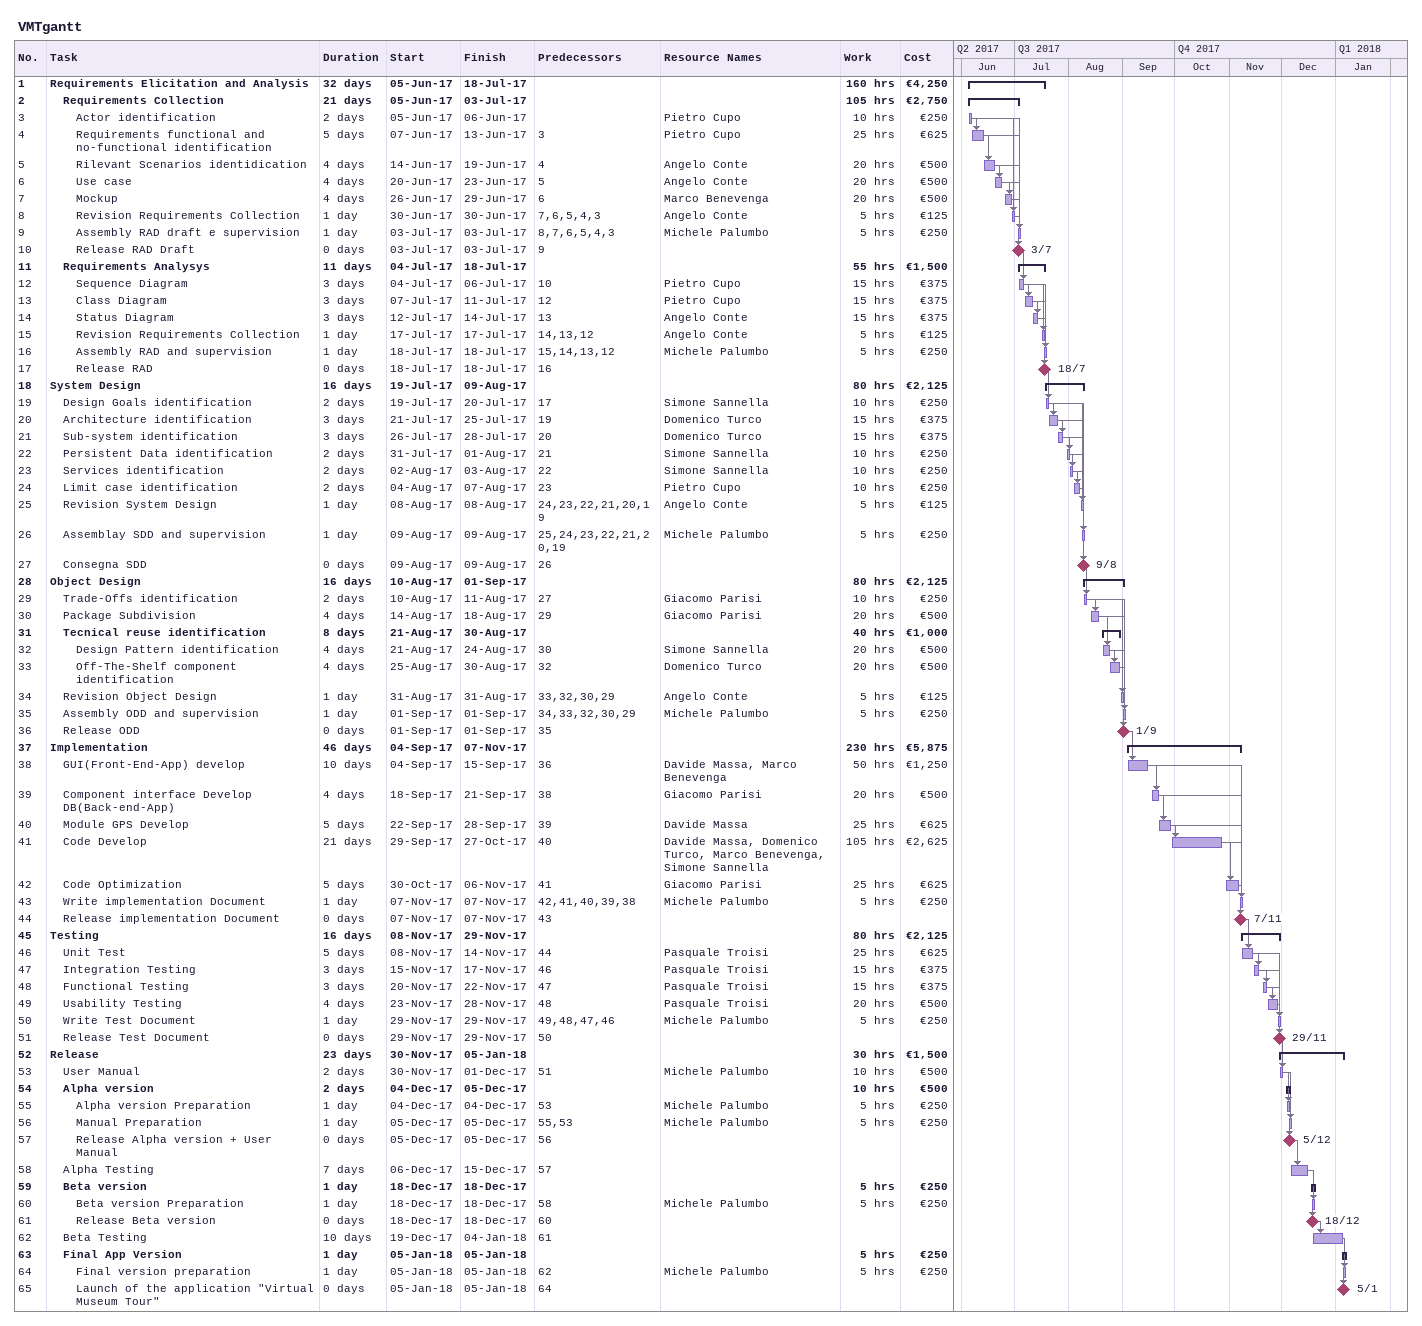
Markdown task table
VMTgantt

| ID | Level | Task | Duration | Start | Finish | Predecessors | Resources | Work (h) | Cost (€) |
|---|---|---|---|---|---|---|---|---|---|
| 1 | 1 | **Requirements Elicitation and Analysis** | 32d | 2017-06-05 | 2017-07-18 |  |  | 160 | 4250 |
| 2 | 2 | **Requirements Collection** | 21d | 2017-06-05 | 2017-07-03 |  |  | 105 | 2750 |
| 3 | 3 | Actor identification | 2d | 2017-06-05 | 2017-06-06 |  | Pietro Cupo | 10 | 250 |
| 4 | 3 | Requirements functional and no-functional identification | 5d | 2017-06-07 | 2017-06-13 | 3 | Pietro Cupo | 25 | 625 |
| 5 | 3 | Rilevant Scenarios identidication | 4d | 2017-06-14 | 2017-06-19 | 4 | Angelo Conte | 20 | 500 |
| 6 | 3 | Use case | 4d | 2017-06-20 | 2017-06-23 | 5 | Angelo Conte | 20 | 500 |
| 7 | 3 | Mockup | 4d | 2017-06-26 | 2017-06-29 | 6 | Marco Benevenga | 20 | 500 |
| 8 | 3 | Revision Requirements Collection | 1d | 2017-06-30 | 2017-06-30 | 7, 6, 5, 4, 3 | Angelo Conte | 5 | 125 |
| 9 | 3 | Assembly RAD draft e supervision | 1d | 2017-07-03 | 2017-07-03 | 8, 7, 6, 5, 4, 3 | Michele Palumbo | 5 | 250 |
| 10 | 3 | Release RAD Draft | 0d | 2017-07-03 | 2017-07-03 | 9 |  |  |  |
| 11 | 2 | **Requirements Analysys** | 11d | 2017-07-04 | 2017-07-18 |  |  | 55 | 1500 |
| 12 | 3 | Sequence Diagram | 3d | 2017-07-04 | 2017-07-06 | 10 | Pietro Cupo | 15 | 375 |
| 13 | 3 | Class Diagram | 3d | 2017-07-07 | 2017-07-11 | 12 | Pietro Cupo | 15 | 375 |
| 14 | 3 | Status Diagram | 3d | 2017-07-12 | 2017-07-14 | 13 | Angelo Conte | 15 | 375 |
| 15 | 3 | Revision Requirements Collection | 1d | 2017-07-17 | 2017-07-17 | 14, 13, 12 | Angelo Conte | 5 | 125 |
| 16 | 3 | Assembly RAD and supervision | 1d | 2017-07-18 | 2017-07-18 | 15, 14, 13, 12 | Michele Palumbo | 5 | 250 |
| 17 | 3 | Release RAD | 0d | 2017-07-18 | 2017-07-18 | 16 |  |  |  |
| 18 | 1 | **System Design** | 16d | 2017-07-19 | 2017-08-09 |  |  | 80 | 2125 |
| 19 | 2 | Design Goals identification | 2d | 2017-07-19 | 2017-07-20 | 17 | Simone Sannella | 10 | 250 |
| 20 | 2 | Architecture identification | 3d | 2017-07-21 | 2017-07-25 | 19 | Domenico Turco | 15 | 375 |
| 21 | 2 | Sub-system identification | 3d | 2017-07-26 | 2017-07-28 | 20 | Domenico Turco | 15 | 375 |
| 22 | 2 | Persistent Data identification | 2d | 2017-07-31 | 2017-08-01 | 21 | Simone Sannella | 10 | 250 |
| 23 | 2 | Services identification | 2d | 2017-08-02 | 2017-08-03 | 22 | Simone Sannella | 10 | 250 |
| 24 | 2 | Limit case identification | 2d | 2017-08-04 | 2017-08-07 | 23 | Pietro Cupo | 10 | 250 |
| 25 | 2 | Revision System Design | 1d | 2017-08-08 | 2017-08-08 | 24, 23, 22, 21, 20, 19 | Angelo Conte | 5 | 125 |
| 26 | 2 | Assemblay SDD and supervision | 1d | 2017-08-09 | 2017-08-09 | 25, 24, 23, 22, 21, 20, 19 | Michele Palumbo | 5 | 250 |
| 27 | 2 | Consegna SDD | 0d | 2017-08-09 | 2017-08-09 | 26 |  |  |  |
| 28 | 1 | **Object Design** | 16d | 2017-08-10 | 2017-09-01 |  |  | 80 | 2125 |
| 29 | 2 | Trade-Offs identification | 2d | 2017-08-10 | 2017-08-11 | 27 | Giacomo Parisi | 10 | 250 |
| 30 | 2 | Package Subdivision | 4d | 2017-08-14 | 2017-08-18 | 29 | Giacomo Parisi | 20 | 500 |
| 31 | 2 | **Tecnical reuse identification** | 8d | 2017-08-21 | 2017-08-30 |  |  | 40 | 1000 |
| 32 | 3 | Design Pattern identification | 4d | 2017-08-21 | 2017-08-24 | 30 | Simone Sannella | 20 | 500 |
| 33 | 3 | Off-The-Shelf component identification | 4d | 2017-08-25 | 2017-08-30 | 32 | Domenico Turco | 20 | 500 |
| 34 | 2 | Revision Object Design | 1d | 2017-08-31 | 2017-08-31 | 33, 32, 30, 29 | Angelo Conte | 5 | 125 |
| 35 | 2 | Assembly ODD and supervision | 1d | 2017-09-01 | 2017-09-01 | 34, 33, 32, 30, 29 | Michele Palumbo | 5 | 250 |
| 36 | 2 | Release ODD | 0d | 2017-09-01 | 2017-09-01 | 35 |  |  |  |
| 37 | 1 | **Implementation** | 46d | 2017-09-04 | 2017-11-07 |  |  | 230 | 5875 |
| 38 | 2 | GUI(Front-End-App) develop | 10d | 2017-09-04 | 2017-09-15 | 36 | Davide Massa, Marco Benevenga | 50 | 1250 |
| 39 | 2 | Component interface Develop DB(Back-end-App) | 4d | 2017-09-18 | 2017-09-21 | 38 | Giacomo Parisi | 20 | 500 |
| 40 | 2 | Module GPS Develop | 5d | 2017-09-22 | 2017-09-28 | 39 | Davide Massa | 25 | 625 |
| 41 | 2 | Code Develop | 21d | 2017-09-29 | 2017-10-27 | 40 | Davide Massa, Domenico Turco, Marco Benevenga, Simone Sannella | 105 | 2625 |
| 42 | 2 | Code Optimization | 5d | 2017-10-30 | 2017-11-06 | 41 | Giacomo Parisi | 25 | 625 |
| 43 | 2 | Write implementation Document | 1d | 2017-11-07 | 2017-11-07 | 42, 41, 40, 39, 38 | Michele Palumbo | 5 | 250 |
| 44 | 2 | Release implementation Document | 0d | 2017-11-07 | 2017-11-07 | 43 |  |  |  |
| 45 | 1 | **Testing** | 16d | 2017-11-08 | 2017-11-29 |  |  | 80 | 2125 |
| 46 | 2 | Unit Test | 5d | 2017-11-08 | 2017-11-14 | 44 | Pasquale Troisi | 25 | 625 |
| 47 | 2 | Integration Testing | 3d | 2017-11-15 | 2017-11-17 | 46 | Pasquale Troisi | 15 | 375 |
| 48 | 2 | Functional Testing | 3d | 2017-11-20 | 2017-11-22 | 47 | Pasquale Troisi | 15 | 375 |
| 49 | 2 | Usability Testing | 4d | 2017-11-23 | 2017-11-28 | 48 | Pasquale Troisi | 20 | 500 |
| 50 | 2 | Write Test Document | 1d | 2017-11-29 | 2017-11-29 | 49, 48, 47, 46 | Michele Palumbo | 5 | 250 |
| 51 | 2 | Release Test Document | 0d | 2017-11-29 | 2017-11-29 | 50 |  |  |  |
| 52 | 1 | **Release** | 23d | 2017-11-30 | 2018-01-05 |  |  | 30 | 1500 |
| 53 | 2 | User Manual | 2d | 2017-11-30 | 2017-12-01 | 51 | Michele Palumbo | 10 | 500 |
| 54 | 2 | **Alpha version** | 2d | 2017-12-04 | 2017-12-05 |  |  | 10 | 500 |
| 55 | 3 | Alpha version Preparation | 1d | 2017-12-04 | 2017-12-04 | 53 | Michele Palumbo | 5 | 250 |
| 56 | 3 | Manual Preparation | 1d | 2017-12-05 | 2017-12-05 | 55, 53 | Michele Palumbo | 5 | 250 |
| 57 | 3 | Release Alpha version + User Manual | 0d | 2017-12-05 | 2017-12-05 | 56 |  |  |  |
| 58 | 2 | Alpha Testing | 7d | 2017-12-06 | 2017-12-15 | 57 |  |  |  |
| 59 | 2 | **Beta version** | 1d | 2017-12-18 | 2017-12-18 |  |  | 5 | 250 |
| 60 | 3 | Beta version Preparation | 1d | 2017-12-18 | 2017-12-18 | 58 | Michele Palumbo | 5 | 250 |
| 61 | 3 | Release Beta version | 0d | 2017-12-18 | 2017-12-18 | 60 |  |  |  |
| 62 | 2 | Beta Testing | 10d | 2017-12-19 | 2018-01-04 | 61 |  |  |  |
| 63 | 2 | **Final App Version** | 1d | 2018-01-05 | 2018-01-05 |  |  | 5 | 250 |
| 64 | 3 | Final version preparation | 1d | 2018-01-05 | 2018-01-05 | 62 | Michele Palumbo | 5 | 250 |
| 65 | 3 | Launch of the application "Virtual Museum Tour" | 0d | 2018-01-05 | 2018-01-05 | 64 |  |  |  |
